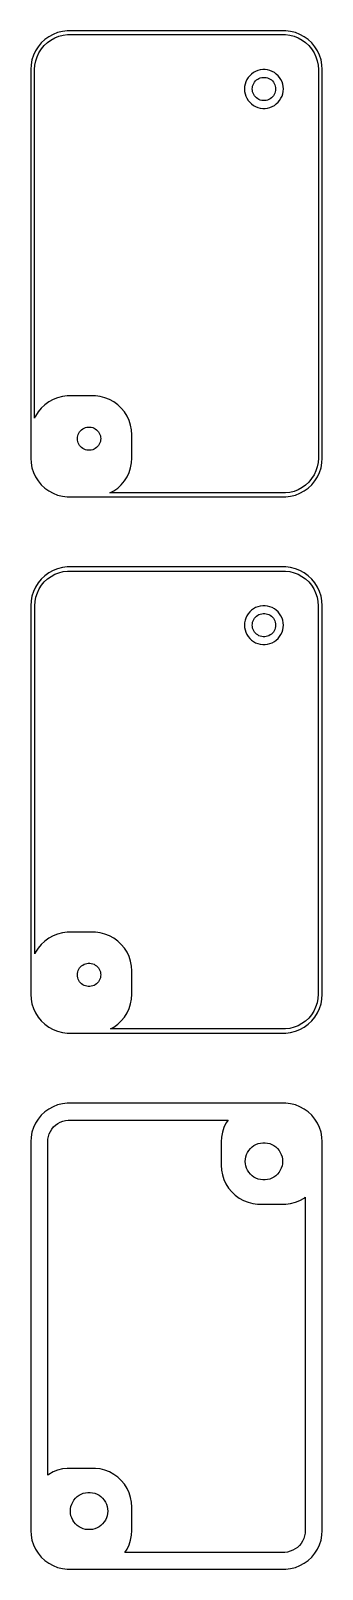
# Model space of a CAD drawing. Header units: metres. Extents: x -19 to 19, y 315 to 651.
# Drawn here: x -18.8 to 18.8, y 315 to 513 of the extents above; entities that cross this region are included whole.
import ezdxf

# ---------------------------------------------------------------- set-up
doc = ezdxf.new("R2010")
doc.units = ezdxf.units.M

msp = doc.modelspace()

# ---------------------------------------------------------------- linework, layer by layer
for p, q in [((-14.6869, 512.911), (-15.2951, 512.755)), ((-14.0639, 512.99), (-14.6869, 512.911)), ((14.0639, 512.99), (-14.0639, 512.99)), ((14.6869, 512.911), (14.0639, 512.99)), ((15.2951, 512.755), (14.6869, 512.911)), ((-17.7951, 510.939), (-18.1315, 510.409)), ((-17.3948, 511.423), (-17.7951, 510.939)), ((-16.9371, 511.853), (-17.3948, 511.423)), ((-17.3906, 510.645), (-17.0303, 511.08)), ((-17.0303, 511.08), (-16.6184, 511.467)), ((-16.4291, 512.222), (-16.9371, 511.853)), ((-16.6184, 511.467), (-16.1612, 511.799)), ((-15.8789, 512.524), (-16.4291, 512.222)), ((-16.1612, 511.799), (-15.666, 512.072)), ((-15.2951, 512.755), (-15.8789, 512.524)), ((-15.666, 512.072), (-15.1406, 512.28)), ((-15.1406, 512.28), (-14.5932, 512.42)), ((-14.5932, 512.42), (-14.0325, 512.491)), ((-14.0325, 512.491), (14.0325, 512.491)), ((14.0325, 512.491), (14.5932, 512.42)), ((14.5932, 512.42), (15.1406, 512.28)), ((15.1406, 512.28), (15.666, 512.072)), ((15.8789, 512.524), (15.2951, 512.755)), ((15.666, 512.072), (16.1612, 511.799)), ((16.4291, 512.222), (15.8789, 512.524)), ((16.1612, 511.799), (16.6184, 511.467)), ((16.9371, 511.853), (16.4291, 512.222)), ((16.6184, 511.467), (17.0303, 511.08)), ((17.3948, 511.423), (16.9371, 511.853)), ((17.0303, 511.08), (17.3906, 510.645)), ((17.7951, 510.939), (17.3948, 511.423)), ((18.1315, 510.409), (17.7951, 510.939)), ((-18.5929, 509.243), (-18.7106, 508.627)), ((-18.3989, 509.841), (-18.5929, 509.243)), ((-18.1315, 510.409), (-18.3989, 509.841)), ((-18.2145, 508.564), (-18.1086, 509.119)), ((-18.1086, 509.119), (-17.934, 509.657)), ((-17.934, 509.657), (-17.6934, 510.168)), ((-17.6934, 510.168), (-17.3906, 510.645)), ((17.3906, 510.645), (17.6934, 510.168)), ((17.6934, 510.168), (17.934, 509.657)), ((17.934, 509.657), (18.1086, 509.119)), ((18.1086, 509.119), (18.2145, 508.564)), ((18.3989, 509.841), (18.1315, 510.409)), ((18.5929, 509.243), (18.3989, 509.841)), ((18.7106, 508.627), (18.5929, 509.243)), ((-18.7106, 508.627), (-18.75, 508)), ((-18.75, 508), (-18.75, 458)), ((-18.25, 508), (-18.2145, 508.564)), ((-18.25, 463.157), (-18.25, 508)), ((9.22745, 506.969), (9.05922, 506.704)), ((9.42757, 507.211), (9.22745, 506.969)), ((9.65643, 507.426), (9.42757, 507.211)), ((9.91043, 507.611), (9.65643, 507.426)), ((10.1855, 507.762), (9.91043, 507.611)), ((10.4774, 507.878), (10.1855, 507.762)), ((10.4463, 506.766), (10.6113, 506.857)), ((10.7815, 507.956), (10.4774, 507.878)), ((10.6113, 506.857), (10.7865, 506.927)), ((11.093, 507.995), (10.7815, 507.956)), ((10.7865, 506.927), (10.9689, 506.973)), ((10.9689, 506.973), (11.1558, 506.997)), ((11.407, 507.995), (11.093, 507.995)), ((11.1558, 506.997), (11.3442, 506.997)), ((11.3442, 506.997), (11.5311, 506.973)), ((11.7184, 507.956), (11.407, 507.995)), ((11.5311, 506.973), (11.7135, 506.927)), ((11.7135, 506.927), (11.8887, 506.857)), ((12.0225, 507.878), (11.7184, 507.956)), ((11.8887, 506.857), (12.0537, 506.766)), ((12.3144, 507.762), (12.0225, 507.878)), ((12.5896, 507.611), (12.3144, 507.762)), ((12.8436, 507.426), (12.5896, 507.611)), ((13.0724, 507.211), (12.8436, 507.426)), ((13.2725, 506.969), (13.0724, 507.211)), ((13.4408, 506.704), (13.2725, 506.969)), ((18.2145, 508.564), (18.25, 508)), ((18.25, 508), (18.25, 458)), ((18.75, 508), (18.7106, 508.627)), ((18.75, 458), (18.75, 508)), ((8.7697, 505.813), (8.75, 505.5)), ((8.75, 505.5), (8.7697, 505.187)), ((8.82854, 506.122), (8.7697, 505.813)), ((8.7697, 505.187), (8.82854, 504.878)), ((8.92555, 506.42), (8.82854, 506.122)), ((8.82854, 504.878), (8.92555, 504.58)), ((9.05922, 506.704), (8.92555, 506.42)), ((9.75, 505.5), (9.76183, 505.688)), ((9.76183, 505.312), (9.75, 505.5)), ((9.76183, 505.688), (9.79712, 505.873)), ((9.79712, 505.127), (9.76183, 505.312)), ((9.79712, 505.873), (9.85533, 506.052)), ((9.85533, 504.948), (9.79712, 505.127)), ((9.85533, 506.052), (9.93553, 506.223)), ((9.93553, 504.777), (9.85533, 504.948)), ((9.93553, 506.223), (10.0365, 506.382)), ((10.0365, 506.382), (10.1565, 506.527)), ((10.1565, 506.527), (10.2939, 506.656)), ((10.2939, 506.656), (10.4463, 506.766)), ((12.0537, 506.766), (12.2061, 506.656)), ((12.2061, 506.656), (12.3434, 506.527)), ((12.3434, 506.527), (12.4635, 506.382)), ((12.4635, 506.382), (12.5645, 506.223)), ((12.5645, 506.223), (12.6447, 506.052)), ((12.6447, 504.948), (12.5645, 504.777)), ((12.6447, 506.052), (12.7029, 505.873)), ((12.7029, 505.127), (12.6447, 504.948)), ((12.7029, 505.873), (12.7382, 505.688)), ((12.7382, 505.312), (12.7029, 505.127)), ((12.7382, 505.688), (12.75, 505.5)), ((12.75, 505.5), (12.7382, 505.312)), ((13.5744, 506.42), (13.4408, 506.704)), ((13.6714, 506.122), (13.5744, 506.42)), ((13.5744, 504.58), (13.6714, 504.878)), ((13.7303, 505.813), (13.6714, 506.122)), ((13.6714, 504.878), (13.7303, 505.187)), ((13.75, 505.5), (13.7303, 505.813)), ((13.7303, 505.187), (13.75, 505.5)), ((8.92555, 504.58), (9.05922, 504.296)), ((9.05922, 504.296), (9.22745, 504.031)), ((9.22745, 504.031), (9.42757, 503.789)), ((9.42757, 503.789), (9.65643, 503.574)), ((9.65643, 503.574), (9.91043, 503.389)), ((9.91043, 503.389), (10.1855, 503.238)), ((10.0365, 504.618), (9.93553, 504.777)), ((10.1565, 504.473), (10.0365, 504.618)), ((10.2939, 504.344), (10.1565, 504.473)), ((10.1855, 503.238), (10.4774, 503.122)), ((10.4463, 504.234), (10.2939, 504.344)), ((10.6113, 504.143), (10.4463, 504.234)), ((10.4774, 503.122), (10.7815, 503.044)), ((10.7865, 504.073), (10.6113, 504.143)), ((10.7815, 503.044), (11.093, 503.005)), ((10.9689, 504.027), (10.7865, 504.073)), ((11.1558, 504.003), (10.9689, 504.027)), ((11.093, 503.005), (11.407, 503.005)), ((11.3442, 504.003), (11.1558, 504.003)), ((11.5311, 504.027), (11.3442, 504.003)), ((11.407, 503.005), (11.7184, 503.044)), ((11.7135, 504.073), (11.5311, 504.027)), ((11.8887, 504.143), (11.7135, 504.073)), ((11.7184, 503.044), (12.0225, 503.122)), ((12.0537, 504.234), (11.8887, 504.143)), ((12.0225, 503.122), (12.3144, 503.238)), ((12.2061, 504.344), (12.0537, 504.234)), ((12.3434, 504.473), (12.2061, 504.344)), ((12.3144, 503.238), (12.5896, 503.389)), ((12.4635, 504.618), (12.3434, 504.473)), ((12.5645, 504.777), (12.4635, 504.618)), ((12.5896, 503.389), (12.8436, 503.574)), ((12.8436, 503.574), (13.0724, 503.789)), ((13.0724, 503.789), (13.2725, 504.031)), ((13.2725, 504.031), (13.4408, 504.296)), ((13.4408, 504.296), (13.5744, 504.58)), ((-15.8789, 465.524), (-16.4291, 465.222)), ((-15.2951, 465.755), (-15.8789, 465.524)), ((-14.6869, 465.911), (-15.2951, 465.755)), ((-14.0639, 465.99), (-14.6869, 465.911)), ((-10.436, 465.99), (-14.0639, 465.99)), ((-9.81308, 465.911), (-10.436, 465.99)), ((-9.20491, 465.755), (-9.81308, 465.911)), ((-8.62109, 465.524), (-9.20491, 465.755)), ((-8.07086, 465.222), (-8.62109, 465.524)), ((-18.1315, 463.409), (-18.25, 463.157)), ((-17.7951, 463.939), (-18.1315, 463.409)), ((-17.3948, 464.423), (-17.7951, 463.939)), ((-16.9371, 464.853), (-17.3948, 464.423)), ((-16.4291, 465.222), (-16.9371, 464.853)), ((-7.56287, 464.853), (-8.07086, 465.222)), ((-7.10515, 464.423), (-7.56287, 464.853)), ((-6.70491, 463.939), (-7.10515, 464.423)), ((-6.36845, 463.409), (-6.70491, 463.939)), ((-6.1011, 462.841), (-6.36845, 463.409)), ((-12.5645, 461.223), (-12.4635, 461.382)), ((-12.4635, 461.382), (-12.3434, 461.527)), ((-12.3434, 461.527), (-12.2061, 461.656)), ((-12.2061, 461.656), (-12.0537, 461.766)), ((-12.0537, 461.766), (-11.8887, 461.857)), ((-11.8887, 461.857), (-11.7135, 461.927)), ((-11.7135, 461.927), (-11.5311, 461.973)), ((-11.5311, 461.973), (-11.3442, 461.997)), ((-11.3442, 461.997), (-11.1558, 461.997)), ((-11.1558, 461.997), (-10.9689, 461.973)), ((-10.9689, 461.973), (-10.7865, 461.927)), ((-10.7865, 461.927), (-10.6113, 461.857)), ((-10.6113, 461.857), (-10.4463, 461.766)), ((-10.4463, 461.766), (-10.2939, 461.656)), ((-10.2939, 461.656), (-10.1565, 461.527)), ((-10.1565, 461.527), (-10.0365, 461.382)), ((-10.0365, 461.382), (-9.93553, 461.223)), ((-5.90707, 462.243), (-6.1011, 462.841)), ((-5.78941, 461.627), (-5.90707, 462.243)), ((-5.75, 461), (-5.78941, 461.627)), ((-12.75, 460.5), (-12.7382, 460.688)), ((-12.7382, 460.312), (-12.75, 460.5)), ((-12.7382, 460.688), (-12.7029, 460.873)), ((-12.7029, 460.127), (-12.7382, 460.312)), ((-12.7029, 460.873), (-12.6447, 461.052)), ((-12.6447, 459.948), (-12.7029, 460.127)), ((-12.6447, 461.052), (-12.5645, 461.223)), ((-12.5645, 459.777), (-12.6447, 459.948)), ((-12.4635, 459.618), (-12.5645, 459.777)), ((-12.3434, 459.473), (-12.4635, 459.618)), ((-12.2061, 459.344), (-12.3434, 459.473)), ((-12.0537, 459.234), (-12.2061, 459.344)), ((-10.2939, 459.344), (-10.4463, 459.234)), ((-10.1565, 459.473), (-10.2939, 459.344)), ((-10.0365, 459.618), (-10.1565, 459.473)), ((-9.93553, 459.777), (-10.0365, 459.618)), ((-9.93553, 461.223), (-9.85533, 461.052)), ((-9.85533, 459.948), (-9.93553, 459.777)), ((-9.85533, 461.052), (-9.79712, 460.873)), ((-9.79712, 460.127), (-9.85533, 459.948)), ((-9.79712, 460.873), (-9.76183, 460.688)), ((-9.76183, 460.312), (-9.79712, 460.127)), ((-9.76183, 460.688), (-9.75, 460.5)), ((-9.75, 460.5), (-9.76183, 460.312)), ((-5.75, 458), (-5.75, 461)), ((-18.75, 458), (-18.7106, 457.373)), ((-18.7106, 457.373), (-18.5929, 456.757)), ((-11.8887, 459.143), (-12.0537, 459.234)), ((-11.7135, 459.073), (-11.8887, 459.143)), ((-11.5311, 459.027), (-11.7135, 459.073)), ((-11.3442, 459.003), (-11.5311, 459.027)), ((-11.1558, 459.003), (-11.3442, 459.003)), ((-10.9689, 459.027), (-11.1558, 459.003)), ((-10.7865, 459.073), (-10.9689, 459.027)), ((-10.6113, 459.143), (-10.7865, 459.073)), ((-10.4463, 459.234), (-10.6113, 459.143)), ((-5.90707, 456.757), (-5.78941, 457.373)), ((-5.78941, 457.373), (-5.75, 458)), ((18.2145, 457.436), (18.1086, 456.881)), ((18.25, 458), (18.2145, 457.436)), ((18.5929, 456.757), (18.7106, 457.373)), ((18.7106, 457.373), (18.75, 458)), ((-18.5929, 456.757), (-18.3989, 456.159)), ((-18.3989, 456.159), (-18.1315, 455.591)), ((-18.1315, 455.591), (-17.7951, 455.061)), ((-6.70491, 455.061), (-6.36845, 455.591)), ((-6.36845, 455.591), (-6.1011, 456.159)), ((-6.1011, 456.159), (-5.90707, 456.757)), ((17.3906, 455.355), (17.0303, 454.92)), ((17.6934, 455.832), (17.3906, 455.355)), ((17.934, 456.343), (17.6934, 455.832)), ((17.7951, 455.061), (18.1315, 455.591)), ((18.1086, 456.881), (17.934, 456.343)), ((18.1315, 455.591), (18.3989, 456.159)), ((18.3989, 456.159), (18.5929, 456.757)), ((-17.7951, 455.061), (-17.3948, 454.577)), ((-17.3948, 454.577), (-16.9371, 454.147)), ((-16.9371, 454.147), (-16.4291, 453.778)), ((-16.4291, 453.778), (-15.8789, 453.476)), ((-15.8789, 453.476), (-15.2951, 453.245)), ((-8.56104, 453.509), (-8.07086, 453.778)), ((14.0325, 453.509), (-8.56104, 453.509)), ((-8.07086, 453.778), (-7.56287, 454.147)), ((-7.56287, 454.147), (-7.10515, 454.577)), ((-7.10515, 454.577), (-6.70491, 455.061)), ((14.5932, 453.58), (14.0325, 453.509)), ((15.1406, 453.72), (14.5932, 453.58)), ((15.666, 453.928), (15.1406, 453.72)), ((15.2951, 453.245), (15.8789, 453.476)), ((16.1612, 454.201), (15.666, 453.928)), ((15.8789, 453.476), (16.4291, 453.778)), ((16.6184, 454.533), (16.1612, 454.201)), ((16.4291, 453.778), (16.9371, 454.147)), ((17.0303, 454.92), (16.6184, 454.533)), ((16.9371, 454.147), (17.3948, 454.577)), ((17.3948, 454.577), (17.7951, 455.061)), ((-15.2951, 453.245), (-14.6869, 453.089)), ((-14.6869, 453.089), (-14.0639, 453.01)), ((-14.0639, 453.01), (14.0639, 453.01)), ((14.0639, 453.01), (14.6869, 453.089)), ((14.6869, 453.089), (15.2951, 453.245)), ((-15.8789, 443.524), (-16.4291, 443.222)), ((-15.2951, 443.755), (-15.8789, 443.524)), ((-14.6869, 443.911), (-15.2951, 443.755)), ((-14.0639, 443.99), (-14.6869, 443.911)), ((14.0639, 443.99), (-14.0639, 443.99)), ((14.6869, 443.911), (14.0639, 443.99)), ((15.2951, 443.755), (14.6869, 443.911)), ((15.8789, 443.524), (15.2951, 443.755)), ((16.4291, 443.222), (15.8789, 443.524)), ((-17.7951, 441.939), (-18.1315, 441.409)), ((-17.3948, 442.423), (-17.7951, 441.939)), ((-17.6658, 441.153), (-17.3651, 441.627)), ((-16.9371, 442.853), (-17.3948, 442.423)), ((-17.3651, 441.627), (-17.0074, 442.059)), ((-17.0074, 442.059), (-16.5983, 442.443)), ((-16.4291, 443.222), (-16.9371, 442.853)), ((-16.5983, 442.443), (-16.1444, 442.773)), ((-16.1444, 442.773), (-15.6526, 443.043)), ((-15.6526, 443.043), (-15.1308, 443.25)), ((-15.1308, 443.25), (-14.5873, 443.389)), ((-14.5873, 443.389), (-14.0306, 443.46)), ((-14.0306, 443.46), (14.0306, 443.46)), ((14.0306, 443.46), (14.5873, 443.389)), ((14.5873, 443.389), (15.1308, 443.25)), ((15.1308, 443.25), (15.6526, 443.043)), ((15.6526, 443.043), (16.1444, 442.773)), ((16.1444, 442.773), (16.5983, 442.443)), ((16.9371, 442.853), (16.4291, 443.222)), ((16.5983, 442.443), (17.0074, 442.059)), ((17.3948, 442.423), (16.9371, 442.853)), ((17.0074, 442.059), (17.3651, 441.627)), ((17.3651, 441.627), (17.6658, 441.153)), ((17.7951, 441.939), (17.3948, 442.423)), ((18.1315, 441.409), (17.7951, 441.939)), ((-18.7106, 439.627), (-18.75, 439)), ((-18.5929, 440.243), (-18.7106, 439.627)), ((-18.3989, 440.841), (-18.5929, 440.243)), ((-18.1315, 441.409), (-18.3989, 440.841)), ((-18.2185, 439), (-18.1833, 439.56)), ((-18.1833, 439.56), (-18.0782, 440.111)), ((-18.0782, 440.111), (-17.9047, 440.645)), ((-17.9047, 440.645), (-17.6658, 441.153)), ((17.6658, 441.153), (17.9047, 440.645)), ((17.9047, 440.645), (18.0782, 440.111)), ((18.0782, 440.111), (18.1833, 439.56)), ((18.3989, 440.841), (18.1315, 441.409)), ((18.1833, 439.56), (18.2185, 439)), ((18.5929, 440.243), (18.3989, 440.841)), ((18.7106, 439.627), (18.5929, 440.243)), ((18.75, 439), (18.7106, 439.627)), ((-18.75, 439), (-18.75, 389)), ((-18.2185, 394.224), (-18.2185, 439)), ((9.05922, 437.704), (8.92555, 437.42)), ((9.22745, 437.969), (9.05922, 437.704)), ((9.42757, 438.211), (9.22745, 437.969)), ((9.65643, 438.426), (9.42757, 438.211)), ((9.91043, 438.611), (9.65643, 438.426)), ((10.1855, 438.762), (9.91043, 438.611)), ((10.1565, 437.527), (10.2939, 437.656)), ((10.4774, 438.878), (10.1855, 438.762)), ((10.2939, 437.656), (10.4463, 437.766)), ((10.4463, 437.766), (10.6113, 437.857)), ((10.7815, 438.956), (10.4774, 438.878)), ((10.6113, 437.857), (10.7865, 437.927)), ((11.093, 438.995), (10.7815, 438.956)), ((10.7865, 437.927), (10.9689, 437.973)), ((10.9689, 437.973), (11.1558, 437.997)), ((11.407, 438.995), (11.093, 438.995)), ((11.1558, 437.997), (11.3442, 437.997)), ((11.3442, 437.997), (11.5311, 437.973)), ((11.7184, 438.956), (11.407, 438.995)), ((11.5311, 437.973), (11.7135, 437.927)), ((11.7135, 437.927), (11.8887, 437.857)), ((12.0225, 438.878), (11.7184, 438.956)), ((11.8887, 437.857), (12.0537, 437.766)), ((12.3144, 438.762), (12.0225, 438.878)), ((12.0537, 437.766), (12.2061, 437.656)), ((12.2061, 437.656), (12.3434, 437.527)), ((12.5896, 438.611), (12.3144, 438.762)), ((12.8436, 438.426), (12.5896, 438.611)), ((13.0724, 438.211), (12.8436, 438.426)), ((13.2725, 437.969), (13.0724, 438.211)), ((13.4408, 437.704), (13.2725, 437.969)), ((13.5744, 437.42), (13.4408, 437.704)), ((18.2185, 439), (18.2185, 389)), ((18.75, 389), (18.75, 439)), ((8.7697, 436.813), (8.75, 436.5)), ((8.75, 436.5), (8.7697, 436.187)), ((8.82854, 437.122), (8.7697, 436.813)), ((8.7697, 436.187), (8.82854, 435.878)), ((8.92555, 437.42), (8.82854, 437.122)), ((8.82854, 435.878), (8.92555, 435.58)), ((8.92555, 435.58), (9.05922, 435.296)), ((9.75, 436.5), (9.76183, 436.688)), ((9.76183, 436.312), (9.75, 436.5)), ((9.76183, 436.688), (9.79712, 436.873)), ((9.79712, 436.127), (9.76183, 436.312)), ((9.79712, 436.873), (9.85533, 437.052)), ((9.85533, 435.948), (9.79712, 436.127)), ((9.85533, 437.052), (9.93553, 437.223)), ((9.93553, 435.777), (9.85533, 435.948)), ((9.93553, 437.223), (10.0365, 437.382)), ((10.0365, 435.618), (9.93553, 435.777)), ((10.0365, 437.382), (10.1565, 437.527)), ((10.1565, 435.473), (10.0365, 435.618)), ((12.3434, 437.527), (12.4635, 437.382)), ((12.4635, 435.618), (12.3434, 435.473)), ((12.4635, 437.382), (12.5645, 437.223)), ((12.5645, 435.777), (12.4635, 435.618)), ((12.5645, 437.223), (12.6447, 437.052)), ((12.6447, 435.948), (12.5645, 435.777)), ((12.6447, 437.052), (12.7029, 436.873)), ((12.7029, 436.127), (12.6447, 435.948)), ((12.7029, 436.873), (12.7382, 436.688)), ((12.7382, 436.312), (12.7029, 436.127)), ((12.7382, 436.688), (12.75, 436.5)), ((12.75, 436.5), (12.7382, 436.312)), ((13.4408, 435.296), (13.5744, 435.58)), ((13.6714, 437.122), (13.5744, 437.42)), ((13.5744, 435.58), (13.6714, 435.878)), ((13.7303, 436.813), (13.6714, 437.122)), ((13.6714, 435.878), (13.7303, 436.187)), ((13.75, 436.5), (13.7303, 436.813)), ((13.7303, 436.187), (13.75, 436.5)), ((9.05922, 435.296), (9.22745, 435.031)), ((9.22745, 435.031), (9.42757, 434.789)), ((9.42757, 434.789), (9.65643, 434.574)), ((9.65643, 434.574), (9.91043, 434.389)), ((9.91043, 434.389), (10.1855, 434.238)), ((10.2939, 435.344), (10.1565, 435.473)), ((10.1855, 434.238), (10.4774, 434.122)), ((10.4463, 435.234), (10.2939, 435.344)), ((10.6113, 435.143), (10.4463, 435.234)), ((10.4774, 434.122), (10.7815, 434.044)), ((10.7865, 435.073), (10.6113, 435.143)), ((10.7815, 434.044), (11.093, 434.005)), ((10.9689, 435.027), (10.7865, 435.073)), ((11.1558, 435.003), (10.9689, 435.027)), ((11.093, 434.005), (11.407, 434.005)), ((11.3442, 435.003), (11.1558, 435.003)), ((11.5311, 435.027), (11.3442, 435.003)), ((11.407, 434.005), (11.7184, 434.044)), ((11.7135, 435.073), (11.5311, 435.027)), ((11.8887, 435.143), (11.7135, 435.073)), ((11.7184, 434.044), (12.0225, 434.122)), ((12.0537, 435.234), (11.8887, 435.143)), ((12.0225, 434.122), (12.3144, 434.238)), ((12.2061, 435.344), (12.0537, 435.234)), ((12.3434, 435.473), (12.2061, 435.344)), ((12.3144, 434.238), (12.5896, 434.389)), ((12.5896, 434.389), (12.8436, 434.574)), ((12.8436, 434.574), (13.0724, 434.789)), ((13.0724, 434.789), (13.2725, 435.031)), ((13.2725, 435.031), (13.4408, 435.296)), ((-16.4291, 396.222), (-16.9371, 395.853)), ((-15.8789, 396.524), (-16.4291, 396.222)), ((-15.2951, 396.755), (-15.8789, 396.524)), ((-14.6869, 396.911), (-15.2951, 396.755)), ((-14.0639, 396.99), (-14.6869, 396.911)), ((-10.436, 396.99), (-14.0639, 396.99)), ((-9.81308, 396.911), (-10.436, 396.99)), ((-9.20491, 396.755), (-9.81308, 396.911)), ((-8.62109, 396.524), (-9.20491, 396.755)), ((-8.07086, 396.222), (-8.62109, 396.524)), ((-7.56287, 395.853), (-8.07086, 396.222)), ((-18.1315, 394.409), (-18.2185, 394.224)), ((-17.7951, 394.939), (-18.1315, 394.409)), ((-17.3948, 395.423), (-17.7951, 394.939)), ((-16.9371, 395.853), (-17.3948, 395.423)), ((-7.10515, 395.423), (-7.56287, 395.853)), ((-6.70491, 394.939), (-7.10515, 395.423)), ((-6.36845, 394.409), (-6.70491, 394.939)), ((-6.1011, 393.841), (-6.36845, 394.409)), ((-12.7029, 391.873), (-12.6447, 392.052)), ((-12.6447, 392.052), (-12.5645, 392.223)), ((-12.5645, 392.223), (-12.4635, 392.382)), ((-12.4635, 392.382), (-12.3434, 392.527)), ((-12.3434, 392.527), (-12.2061, 392.656)), ((-12.2061, 392.656), (-12.0537, 392.766)), ((-12.0537, 392.766), (-11.8887, 392.857)), ((-11.8887, 392.857), (-11.7135, 392.927)), ((-11.7135, 392.927), (-11.5311, 392.973)), ((-11.5311, 392.973), (-11.3442, 392.997)), ((-11.3442, 392.997), (-11.1558, 392.997)), ((-11.1558, 392.997), (-10.9689, 392.973)), ((-10.9689, 392.973), (-10.7865, 392.927)), ((-10.7865, 392.927), (-10.6113, 392.857)), ((-10.6113, 392.857), (-10.4463, 392.766)), ((-10.4463, 392.766), (-10.2939, 392.656)), ((-10.2939, 392.656), (-10.1565, 392.527)), ((-10.1565, 392.527), (-10.0365, 392.382)), ((-10.0365, 392.382), (-9.93553, 392.223)), ((-9.93553, 392.223), (-9.85533, 392.052)), ((-9.85533, 392.052), (-9.79712, 391.873)), ((-5.90707, 393.243), (-6.1011, 393.841)), ((-5.78941, 392.627), (-5.90707, 393.243)), ((-5.75, 392), (-5.78941, 392.627)), ((-12.75, 391.5), (-12.7382, 391.688)), ((-12.7382, 391.312), (-12.75, 391.5)), ((-12.7382, 391.688), (-12.7029, 391.873)), ((-12.7029, 391.127), (-12.7382, 391.312)), ((-12.6447, 390.948), (-12.7029, 391.127)), ((-12.5645, 390.777), (-12.6447, 390.948)), ((-12.4635, 390.618), (-12.5645, 390.777)), ((-12.3434, 390.473), (-12.4635, 390.618)), ((-12.2061, 390.344), (-12.3434, 390.473)), ((-12.0537, 390.234), (-12.2061, 390.344)), ((-11.8887, 390.143), (-12.0537, 390.234)), ((-11.7135, 390.073), (-11.8887, 390.143)), ((-11.5311, 390.027), (-11.7135, 390.073)), ((-11.3442, 390.003), (-11.5311, 390.027)), ((-10.9689, 390.027), (-11.1558, 390.003)), ((-10.7865, 390.073), (-10.9689, 390.027)), ((-10.6113, 390.143), (-10.7865, 390.073)), ((-10.4463, 390.234), (-10.6113, 390.143)), ((-10.2939, 390.344), (-10.4463, 390.234)), ((-10.1565, 390.473), (-10.2939, 390.344)), ((-10.0365, 390.618), (-10.1565, 390.473)), ((-9.93553, 390.777), (-10.0365, 390.618)), ((-9.85533, 390.948), (-9.93553, 390.777)), ((-9.79712, 391.127), (-9.85533, 390.948)), ((-9.79712, 391.873), (-9.76183, 391.688)), ((-9.76183, 391.312), (-9.79712, 391.127)), ((-9.76183, 391.688), (-9.75, 391.5)), ((-9.75, 391.5), (-9.76183, 391.312)), ((-5.75, 389), (-5.75, 392)), ((-18.75, 389), (-18.7106, 388.373)), ((-18.7106, 388.373), (-18.5929, 387.757)), ((-11.1558, 390.003), (-11.3442, 390.003)), ((-5.90707, 387.757), (-5.78941, 388.373)), ((-5.78941, 388.373), (-5.75, 389)), ((18.1833, 388.44), (18.0782, 387.889)), ((18.2185, 389), (18.1833, 388.44)), ((18.5929, 387.757), (18.7106, 388.373)), ((18.7106, 388.373), (18.75, 389)), ((-18.5929, 387.757), (-18.3989, 387.159)), ((-18.3989, 387.159), (-18.1315, 386.591)), ((-18.1315, 386.591), (-17.7951, 386.061)), ((-6.70491, 386.061), (-6.36845, 386.591)), ((-6.36845, 386.591), (-6.1011, 387.159)), ((-6.1011, 387.159), (-5.90707, 387.757)), ((17.3651, 386.373), (17.0074, 385.941)), ((17.6658, 386.847), (17.3651, 386.373)), ((17.9047, 387.355), (17.6658, 386.847)), ((17.7951, 386.061), (18.1315, 386.591)), ((18.0782, 387.889), (17.9047, 387.355)), ((18.1315, 386.591), (18.3989, 387.159)), ((18.3989, 387.159), (18.5929, 387.757)), ((-17.7951, 386.061), (-17.3948, 385.577)), ((-17.3948, 385.577), (-16.9371, 385.147)), ((-16.9371, 385.147), (-16.4291, 384.778)), ((-16.4291, 384.778), (-15.8789, 384.476)), ((-15.8789, 384.476), (-15.2951, 384.245)), ((-15.2951, 384.245), (-14.6869, 384.089)), ((-14.6869, 384.089), (-14.0639, 384.01)), ((-8.50392, 384.54), (-8.07086, 384.778)), ((14.0306, 384.54), (-8.50392, 384.54)), ((-8.07086, 384.778), (-7.56287, 385.147)), ((-7.56287, 385.147), (-7.10515, 385.577)), ((-7.10515, 385.577), (-6.70491, 386.061)), ((14.5873, 384.611), (14.0306, 384.54)), ((14.0639, 384.01), (14.6869, 384.089)), ((15.1308, 384.75), (14.5873, 384.611)), ((14.6869, 384.089), (15.2951, 384.245)), ((15.6526, 384.957), (15.1308, 384.75)), ((15.2951, 384.245), (15.8789, 384.476)), ((16.1444, 385.227), (15.6526, 384.957)), ((15.8789, 384.476), (16.4291, 384.778)), ((16.5983, 385.557), (16.1444, 385.227)), ((16.4291, 384.778), (16.9371, 385.147)), ((17.0074, 385.941), (16.5983, 385.557)), ((16.9371, 385.147), (17.3948, 385.577)), ((17.3948, 385.577), (17.7951, 386.061)), ((-14.0639, 384.01), (14.0639, 384.01)), ((-16.4291, 374.222), (-16.9371, 373.853)), ((-15.8789, 374.524), (-16.4291, 374.222)), ((-15.2951, 374.755), (-15.8789, 374.524)), ((-14.6869, 374.911), (-15.2951, 374.755)), ((-14.0639, 374.99), (-14.6869, 374.911)), ((14.0639, 374.99), (-14.0639, 374.99)), ((14.6869, 374.911), (14.0639, 374.99)), ((15.2951, 374.755), (14.6869, 374.911)), ((15.8789, 374.524), (15.2951, 374.755)), ((16.4291, 374.222), (15.8789, 374.524)), ((16.9371, 373.853), (16.4291, 374.222)), ((-18.1315, 372.409), (-18.3989, 371.841)), ((-17.7951, 372.939), (-18.1315, 372.409)), ((-17.3948, 373.423), (-17.7951, 372.939)), ((-16.9371, 373.853), (-17.3948, 373.423)), ((-15.5497, 372.175), (-15.2628, 372.384)), ((-15.2628, 372.384), (-14.9521, 372.555)), ((-14.9521, 372.555), (-14.6225, 372.685)), ((-14.6225, 372.685), (-14.2791, 372.773)), ((-14.2791, 372.773), (-13.9273, 372.818)), ((-13.9273, 372.818), (6.62805, 372.818)), ((6.36845, 372.409), (6.1011, 371.841)), ((6.62805, 372.818), (6.36845, 372.409)), ((17.3948, 373.423), (16.9371, 373.853)), ((17.7951, 372.939), (17.3948, 373.423)), ((18.1315, 372.409), (17.7951, 372.939)), ((18.3989, 371.841), (18.1315, 372.409)), ((-18.7106, 370.627), (-18.75, 370)), ((-18.5929, 371.243), (-18.7106, 370.627)), ((-18.3989, 371.841), (-18.5929, 371.243)), ((-16.5734, 370), (-16.5511, 370.354)), ((-16.5511, 370.354), (-16.4847, 370.702)), ((-16.4847, 370.702), (-16.3751, 371.039)), ((-16.3751, 371.039), (-16.2242, 371.36)), ((-16.2242, 371.36), (-16.0342, 371.66)), ((-16.0342, 371.66), (-15.8082, 371.933)), ((-15.8082, 371.933), (-15.5497, 372.175)), ((5.78941, 370.627), (5.75, 370)), ((5.90707, 371.243), (5.78941, 370.627)), ((6.1011, 371.841), (5.90707, 371.243)), ((18.5929, 371.243), (18.3989, 371.841)), ((18.7106, 370.627), (18.5929, 371.243)), ((18.75, 370), (18.7106, 370.627)), ((-18.75, 370), (-18.75, 320)), ((-16.5734, 327.117), (-16.5734, 370)), ((5.75, 370), (5.75, 367)), ((8.9254, 368.097), (9.01852, 368.383)), ((9.01852, 368.383), (9.14685, 368.656)), ((9.14685, 368.656), (9.30835, 368.911)), ((9.30835, 368.911), (9.50047, 369.143)), ((9.50047, 369.143), (9.72017, 369.349)), ((9.72017, 369.349), (9.964, 369.526)), ((9.964, 369.526), (10.2281, 369.672)), ((10.2281, 369.672), (10.5083, 369.783)), ((10.5083, 369.783), (10.8003, 369.857)), ((10.8003, 369.857), (11.0993, 369.895)), ((11.0993, 369.895), (11.4007, 369.895)), ((11.4007, 369.895), (11.6997, 369.857)), ((11.6997, 369.857), (11.9916, 369.783)), ((11.9916, 369.783), (12.2719, 369.672)), ((12.2719, 369.672), (12.536, 369.526)), ((12.536, 369.526), (12.7798, 369.349)), ((12.7798, 369.349), (12.9995, 369.143)), ((12.9995, 369.143), (13.1916, 368.911)), ((13.1916, 368.911), (13.3531, 368.656)), ((13.3531, 368.656), (13.4815, 368.383)), ((13.4815, 368.383), (13.5746, 368.097)), ((18.75, 320), (18.75, 370)), ((5.75, 367), (5.78941, 366.373)), ((5.78941, 366.373), (5.90707, 365.757)), ((8.84999, 367.5), (8.86891, 367.801)), ((8.86891, 367.199), (8.84999, 367.5)), ((8.86891, 367.801), (8.9254, 368.097)), ((8.9254, 366.903), (8.86891, 367.199)), ((9.01852, 366.617), (8.9254, 366.903)), ((9.14685, 366.344), (9.01852, 366.617)), ((9.30835, 366.089), (9.14685, 366.344)), ((13.3531, 366.344), (13.1916, 366.089)), ((13.4815, 366.617), (13.3531, 366.344)), ((13.5746, 366.903), (13.4815, 366.617)), ((13.5746, 368.097), (13.6311, 367.801)), ((13.6311, 367.199), (13.5746, 366.903)), ((13.6311, 367.801), (13.65, 367.5)), ((13.65, 367.5), (13.6311, 367.199)), ((5.90707, 365.757), (6.1011, 365.159)), ((6.1011, 365.159), (6.36845, 364.591)), ((6.36845, 364.591), (6.70491, 364.061)), ((9.50047, 365.857), (9.30835, 366.089)), ((9.72017, 365.651), (9.50047, 365.857)), ((9.964, 365.474), (9.72017, 365.651)), ((10.2281, 365.328), (9.964, 365.474)), ((10.5083, 365.217), (10.2281, 365.328)), ((10.8003, 365.143), (10.5083, 365.217)), ((11.0993, 365.105), (10.8003, 365.143)), ((11.4007, 365.105), (11.0993, 365.105)), ((11.6997, 365.143), (11.4007, 365.105)), ((11.9916, 365.217), (11.6997, 365.143)), ((12.2719, 365.328), (11.9916, 365.217)), ((12.536, 365.474), (12.2719, 365.328)), ((12.7798, 365.651), (12.536, 365.474)), ((12.9995, 365.857), (12.7798, 365.651)), ((13.1916, 366.089), (12.9995, 365.857)), ((6.70491, 364.061), (7.10515, 363.577)), ((7.10515, 363.577), (7.56287, 363.147)), ((7.56287, 363.147), (8.07086, 362.778)), ((8.07086, 362.778), (8.62109, 362.476)), ((8.62109, 362.476), (9.20491, 362.245)), ((15.2951, 362.245), (15.8789, 362.476)), ((15.8789, 362.476), (16.4291, 362.778)), ((16.4291, 362.778), (16.5734, 362.883)), ((16.5734, 362.883), (16.5734, 320)), ((9.20491, 362.245), (9.81308, 362.089)), ((9.81308, 362.089), (10.436, 362.01)), ((10.436, 362.01), (14.0639, 362.01)), ((14.0639, 362.01), (14.6869, 362.089)), ((14.6869, 362.089), (15.2951, 362.245)), ((-16.4291, 327.222), (-16.5734, 327.117)), ((-15.8789, 327.524), (-16.4291, 327.222)), ((-15.2951, 327.755), (-15.8789, 327.524)), ((-14.6869, 327.911), (-15.2951, 327.755)), ((-14.0639, 327.99), (-14.6869, 327.911)), ((-10.436, 327.99), (-14.0639, 327.99)), ((-9.81308, 327.911), (-10.436, 327.99)), ((-9.20491, 327.755), (-9.81308, 327.911)), ((-8.62109, 327.524), (-9.20491, 327.755)), ((-8.07086, 327.222), (-8.62109, 327.524)), ((-7.56287, 326.853), (-8.07086, 327.222)), ((-7.10515, 326.423), (-7.56287, 326.853)), ((-12.2719, 324.672), (-11.9916, 324.783)), ((-11.9916, 324.783), (-11.6997, 324.857)), ((-11.6997, 324.857), (-11.4007, 324.895)), ((-11.4007, 324.895), (-11.0993, 324.895)), ((-11.0993, 324.895), (-10.8003, 324.857)), ((-10.8003, 324.857), (-10.5083, 324.783)), ((-10.5083, 324.783), (-10.2281, 324.672)), ((-6.70491, 325.939), (-7.10515, 326.423)), ((-6.36845, 325.409), (-6.70491, 325.939)), ((-6.1011, 324.841), (-6.36845, 325.409)), ((-5.90707, 324.243), (-6.1011, 324.841)), ((-13.65, 322.5), (-13.6311, 322.801)), ((-13.6311, 322.801), (-13.5746, 323.097)), ((-13.5746, 323.097), (-13.4815, 323.383)), ((-13.4815, 323.383), (-13.3531, 323.656)), ((-13.3531, 323.656), (-13.1916, 323.911)), ((-13.1916, 323.911), (-12.9995, 324.143)), ((-12.9995, 324.143), (-12.7798, 324.349)), ((-12.7798, 324.349), (-12.536, 324.526)), ((-12.536, 324.526), (-12.2719, 324.672)), ((-10.2281, 324.672), (-9.964, 324.526)), ((-9.964, 324.526), (-9.72017, 324.349)), ((-9.72017, 324.349), (-9.50047, 324.143)), ((-9.50047, 324.143), (-9.30835, 323.911)), ((-9.30835, 323.911), (-9.14685, 323.656)), ((-9.14685, 323.656), (-9.01852, 323.383)), ((-9.01852, 323.383), (-8.9254, 323.097)), ((-8.9254, 323.097), (-8.86891, 322.801)), ((-8.86891, 322.801), (-8.84999, 322.5)), ((-5.78941, 323.627), (-5.90707, 324.243)), ((-5.75, 323), (-5.78941, 323.627)), ((-5.75, 320), (-5.75, 323)), ((-13.6311, 322.199), (-13.65, 322.5)), ((-13.5746, 321.903), (-13.6311, 322.199)), ((-13.4815, 321.617), (-13.5746, 321.903)), ((-13.3531, 321.344), (-13.4815, 321.617)), ((-13.1916, 321.089), (-13.3531, 321.344)), ((-12.9995, 320.857), (-13.1916, 321.089)), ((-12.7798, 320.651), (-12.9995, 320.857)), ((-9.50047, 320.857), (-9.72017, 320.651)), ((-9.30835, 321.089), (-9.50047, 320.857)), ((-9.14685, 321.344), (-9.30835, 321.089)), ((-9.01852, 321.617), (-9.14685, 321.344)), ((-8.9254, 321.903), (-9.01852, 321.617)), ((-8.86891, 322.199), (-8.9254, 321.903)), ((-8.84999, 322.5), (-8.86891, 322.199)), ((-18.75, 320), (-18.7106, 319.373)), ((-18.7106, 319.373), (-18.5929, 318.757)), ((-18.5929, 318.757), (-18.3989, 318.159)), ((-12.536, 320.474), (-12.7798, 320.651)), ((-12.2719, 320.328), (-12.536, 320.474)), ((-11.9916, 320.217), (-12.2719, 320.328)), ((-11.6997, 320.143), (-11.9916, 320.217)), ((-11.4007, 320.105), (-11.6997, 320.143)), ((-11.0993, 320.105), (-11.4007, 320.105)), ((-10.8003, 320.143), (-11.0993, 320.105)), ((-10.5083, 320.217), (-10.8003, 320.143)), ((-10.2281, 320.328), (-10.5083, 320.217)), ((-9.964, 320.474), (-10.2281, 320.328)), ((-9.72017, 320.651), (-9.964, 320.474)), ((-6.1011, 318.159), (-5.90707, 318.757)), ((-5.90707, 318.757), (-5.78941, 319.373)), ((-5.78941, 319.373), (-5.75, 320)), ((16.3751, 318.961), (16.2242, 318.64)), ((16.4847, 319.298), (16.3751, 318.961)), ((16.5511, 319.646), (16.4847, 319.298)), ((16.5734, 320), (16.5511, 319.646)), ((18.3989, 318.159), (18.5929, 318.757)), ((18.5929, 318.757), (18.7106, 319.373)), ((18.7106, 319.373), (18.75, 320)), ((-18.3989, 318.159), (-18.1315, 317.591)), ((-18.1315, 317.591), (-17.7951, 317.061)), ((-17.7951, 317.061), (-17.3948, 316.577)), ((-6.62805, 317.182), (-6.36845, 317.591)), ((13.9273, 317.182), (-6.62805, 317.182)), ((-6.36845, 317.591), (-6.1011, 318.159)), ((14.2791, 317.227), (13.9273, 317.182)), ((14.6225, 317.315), (14.2791, 317.227)), ((14.9521, 317.445), (14.6225, 317.315)), ((15.2628, 317.616), (14.9521, 317.445)), ((15.5497, 317.825), (15.2628, 317.616)), ((15.8082, 318.067), (15.5497, 317.825)), ((16.0342, 318.34), (15.8082, 318.067)), ((16.2242, 318.64), (16.0342, 318.34)), ((17.3948, 316.577), (17.7951, 317.061)), ((17.7951, 317.061), (18.1315, 317.591)), ((18.1315, 317.591), (18.3989, 318.159)), ((-17.3948, 316.577), (-16.9371, 316.147)), ((-16.9371, 316.147), (-16.4291, 315.778)), ((-16.4291, 315.778), (-15.8789, 315.476)), ((-15.8789, 315.476), (-15.2951, 315.245)), ((-15.2951, 315.245), (-14.6869, 315.089)), ((-14.6869, 315.089), (-14.0639, 315.01)), ((-14.0639, 315.01), (14.0639, 315.01)), ((14.0639, 315.01), (14.6869, 315.089)), ((14.6869, 315.089), (15.2951, 315.245)), ((15.2951, 315.245), (15.8789, 315.476)), ((15.8789, 315.476), (16.4291, 315.778)), ((16.4291, 315.778), (16.9371, 316.147)), ((16.9371, 316.147), (17.3948, 316.577))]:
    msp.add_line(p, q)

doc.saveas('drawing.dxf')
